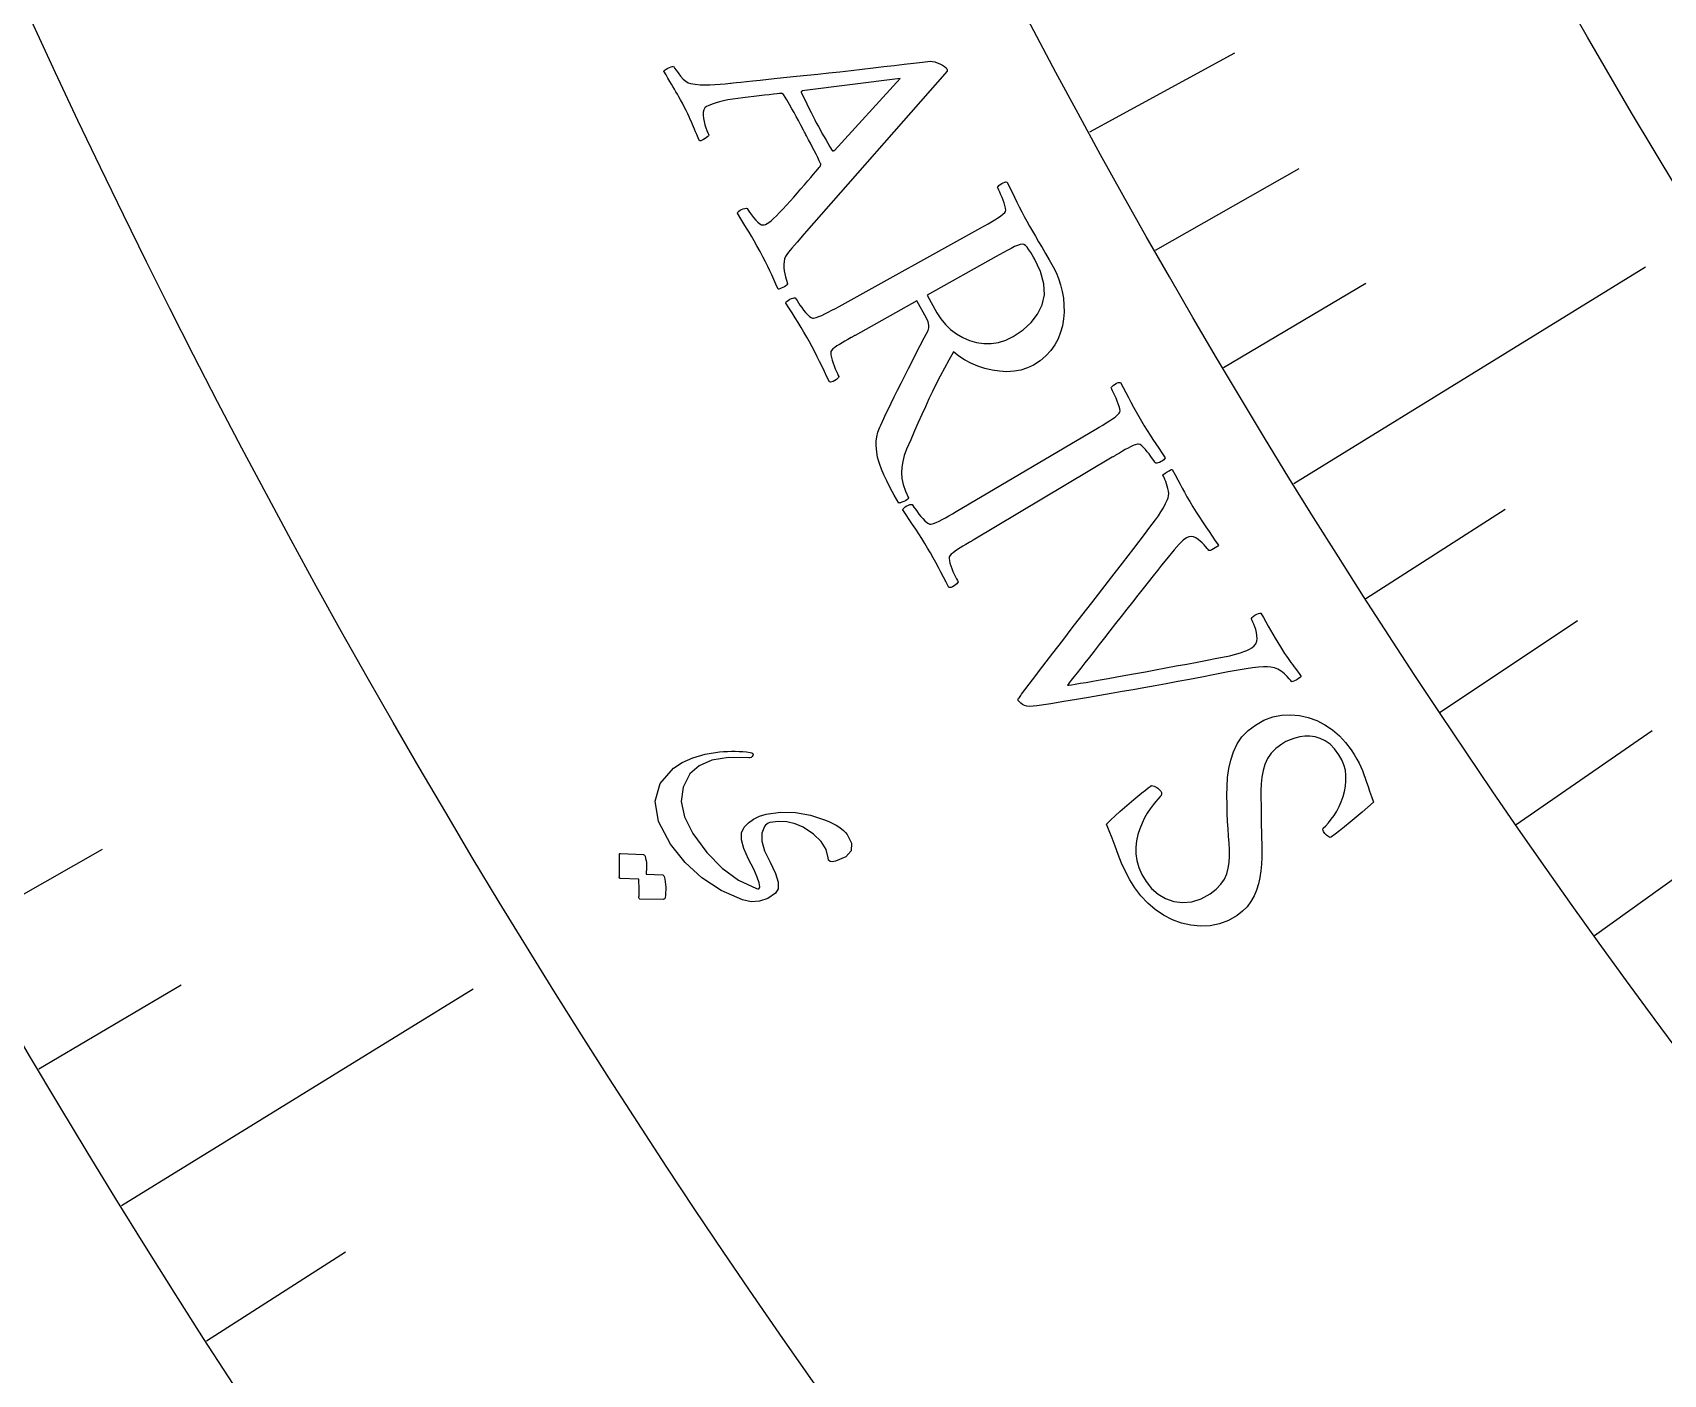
# Model space of a CAD drawing. Header units: millimetres. Extents: x -83 to 83, y -82 to 91.
# Drawn here: x -56.48 to -44.76, y -35.61 to -25.96 of the extents above; entities that cross this region are included whole.
import ezdxf

# ---------------------------------------------------------------- set-up
doc = ezdxf.new("R2010")
doc.units = ezdxf.units.MM
for name, color, linetype in [('CUT_OUTER', 1, 'Continuous'), ('ENGRAVE', 7, 'Continuous'), ('ENGRAVE_FINE', 8, 'Continuous'), ('TEXT', 5, 'Continuous')]:
    doc.layers.add(name, color=color, linetype=linetype)

msp = doc.modelspace()

# ---------------------------------------------------------------- linework, layer by layer
at = {"layer": 'CUT_OUTER'}
msp.add_arc((0, 0), 82.5, 179.648438, 0, dxfattribs=at)
at = {"layer": 'ENGRAVE'}
for points in [[(-47.4157, -29.2035), (-44.8869, -27.646)], [(-55.8452, -34.3952), (-53.3164, -32.8377)]]:
    msp.add_lwpolyline(points, dxfattribs=at)
for radius in [80.85, 80.85, 78.6844, 74.6625, 74.6625, 71.4862, 65.5875, 65.5875, 62.1225, 55.6875, 55.6875, 52.2225, 45.7875, 45.7875]:
    msp.add_circle((0, 0), radius, dxfattribs=at)
at = {"layer": 'ENGRAVE_FINE'}
for points in [[(-48.8827, -26.6755), (-47.8398, -26.1064)], [(-48.4087, -27.5263), (-47.376, -26.939)], [(-47.9197, -28.369), (-46.8974, -27.7638)], [(-46.897, -30.0295), (-45.8965, -29.3888)], [(-46.3636, -30.8466), (-45.3745, -30.1885)], [(-45.8157, -31.6546), (-44.8383, -30.9793)], [(-45.2535, -32.4533), (-44.2881, -31.761)], [(-57.0147, -32.4198), (-55.982, -31.8326)], [(-56.4387, -33.4124), (-55.4165, -32.8072)], [(-55.2343, -35.368), (-54.2338, -34.7274)]]:
    msp.add_lwpolyline(points, dxfattribs=at)
at = {"layer": 'TEXT'}
for points in [[(-51.4648, -26.3257), (-51.4603, -26.3253), (-51.4466, -26.3239), (-51.4238, -26.3215), (-51.3918, -26.3182), (-51.352, -26.314), (-51.3058, -26.3091), (-51.2531, -26.3033), (-51.1939, -26.2968), (-51.1297, -26.2897), (-51.0618, -26.2825), (-50.9903, -26.2751), (-50.9152, -26.2675), (-50.8377, -26.2596), (-50.7592, -26.2513), (-50.6797, -26.2426), (-50.5993, -26.2335), (-50.5191, -26.2243), (-50.4407, -26.2153), (-50.3639, -26.2065), (-50.2887, -26.1978), (-50.2166, -26.1896), (-50.1489, -26.1818), (-50.0857, -26.1746), (-50.027, -26.1679), (-50.0134, -26.1688), (-49.9978, -26.1723), (-49.9801, -26.1784), (-49.9602, -26.187), (-49.9413, -26.1966), (-49.9266, -26.206), (-49.9159, -26.2149), (-49.9094, -26.2236), (-49.9083, -26.2258), (-49.9077, -26.2277), (-49.9074, -26.2291), (-49.9075, -26.2303), (-49.9077, -26.2315), (-49.9079, -26.2332), (-49.908, -26.2355), (-49.908, -26.2383), (-50.9372, -27.4095), (-50.9875, -27.4678), (-51.0249, -27.5117), (-51.0495, -27.5412), (-51.0613, -27.5561), (-51.0703, -27.5708), (-51.0767, -27.588), (-51.0806, -27.6076), (-51.082, -27.6296), (-51.0814, -27.6525), (-51.0794, -27.6746), (-51.0761, -27.696), (-51.0713, -27.7167), (-51.0662, -27.735), (-51.0618, -27.7496), (-51.0581, -27.7603), (-51.0551, -27.7671), (-51.0598, -27.7751), (-51.067, -27.7824), (-51.0768, -27.7892), (-51.0891, -27.7952), (-51.1013, -27.8003), (-51.111, -27.8039), (-51.118, -27.8062), (-51.1224, -27.807), (-51.1391, -27.7707), (-51.1548, -27.7363), (-51.1697, -27.7039), (-51.1837, -27.6734), (-51.1983, -27.6426), (-51.2148, -27.6093), (-51.2332, -27.5734), (-51.2536, -27.5349), (-51.2756, -27.4946), (-51.296, -27.4581), (-51.315, -27.4254), (-51.3325, -27.3965), (-51.3503, -27.3677), (-51.3702, -27.3355), (-51.392, -27.2997), (-51.416, -27.2604), (-51.4124, -27.253), (-51.4062, -27.2461), (-51.3974, -27.2395), (-51.386, -27.2334), (-51.374, -27.2285), (-51.3632, -27.2257), (-51.3537, -27.2249), (-51.3455, -27.2263), (-51.3382, -27.2387), (-51.3282, -27.2537), (-51.3154, -27.2713), (-51.2999, -27.2913), (-51.2836, -27.3106), (-51.2685, -27.3257), (-51.2547, -27.3366), (-51.242, -27.3434), (-51.2339, -27.3446), (-51.2245, -27.3436), (-51.214, -27.3404), (-51.2022, -27.3349), (-51.1898, -27.327), (-51.1745, -27.3149), (-51.1565, -27.2988), (-51.1356, -27.2787), (-51.1129, -27.2555), (-51.089, -27.2303), (-51.064, -27.2032), (-51.0378, -27.1741), (-51.0113, -27.1441), (-50.9853, -27.1144), (-50.9597, -27.085), (-50.9346, -27.0558), (-50.9108, -27.028), (-50.8891, -27.0028), (-50.8697, -26.9802), (-50.8525, -26.9601), (-50.8384, -26.9436), (-50.8283, -26.9319), (-50.8223, -26.9248), (-50.8202, -26.9225), (-50.8201, -26.922), (-50.8197, -26.9206), (-50.8189, -26.9183), (-50.8179, -26.915), (-50.817, -26.9113), (-50.8168, -26.9081), (-50.8172, -26.9051), (-50.8182, -26.9025), (-50.8274, -26.8824), (-50.8381, -26.8603), (-50.8503, -26.8361), (-50.8639, -26.81), (-50.8779, -26.7834), (-50.8914, -26.7576), (-50.9045, -26.7328), (-50.917, -26.7089), (-50.9203, -26.7028), (-50.9235, -26.6966), (-50.9267, -26.6904), (-50.93, -26.6843), (-50.9331, -26.6782), (-50.9361, -26.6725), (-50.9389, -26.6671), (-50.9416, -26.662), (-50.9603, -26.6264), (-50.9777, -26.5937), (-50.9938, -26.5638), (-51.0086, -26.5367), (-51.0239, -26.5093), (-51.0416, -26.4785), (-51.0616, -26.4442), (-51.084, -26.4064), (-51.085, -26.4051), (-51.0866, -26.4037), (-51.0888, -26.4023), (-51.0916, -26.4009), (-51.0943, -26.3995), (-51.0963, -26.3986), (-51.0975, -26.398), (-51.0979, -26.3978), (-51.1016, -26.3983), (-51.1127, -26.3996), (-51.1312, -26.4018), (-51.1571, -26.4049), (-51.1882, -26.4085), (-51.222, -26.4124), (-51.2587, -26.4166), (-51.2981, -26.421), (-51.3383, -26.4257), (-51.3769, -26.4305), (-51.4141, -26.4356), (-51.4498, -26.4408), (-51.4849, -26.4459), (-51.5164, -26.4518), (-51.5444, -26.4584), (-51.5689, -26.4657), (-51.5904, -26.4733), (-51.6093, -26.4805), (-51.6256, -26.4874), (-51.6393, -26.4939), (-51.651, -26.503), (-51.6589, -26.5162), (-51.6628, -26.5336), (-51.6629, -26.5551), (-51.6602, -26.5784), (-51.6559, -26.6014), (-51.6501, -26.6239), (-51.6427, -26.646), (-51.6353, -26.6658), (-51.6292, -26.6814), (-51.6245, -26.6928), (-51.6212, -26.6999), (-51.6238, -26.7042), (-51.6292, -26.7096), (-51.6374, -26.716), (-51.6483, -26.7234), (-51.6601, -26.7305), (-51.6707, -26.7358), (-51.68, -26.7392), (-51.6881, -26.7408), (-51.6987, -26.7173), (-51.7084, -26.6954), (-51.7173, -26.6753), (-51.7252, -26.6568), (-51.7327, -26.6393), (-51.7401, -26.6217), (-51.7476, -26.6042), (-51.755, -26.5866), (-51.7633, -26.5678), (-51.7733, -26.5464), (-51.7849, -26.5226), (-51.7982, -26.4962), (-51.8119, -26.4698), (-51.8248, -26.4457), (-51.8369, -26.424), (-51.8481, -26.4046), (-51.859, -26.3864), (-51.8698, -26.3682), (-51.8806, -26.35), (-51.8914, -26.3317), (-51.9029, -26.3122), (-51.9156, -26.2902), (-51.9296, -26.2657), (-51.9448, -26.2387), (-51.9421, -26.2345), (-51.9364, -26.2297), (-51.9278, -26.2241), (-51.9162, -26.2179), (-51.9038, -26.212), (-51.8928, -26.2076), (-51.8832, -26.2048), (-51.875, -26.2034), (-51.8676, -26.2163), (-51.8568, -26.2324), (-51.8426, -26.2518), (-51.825, -26.2743), (-51.806, -26.2958), (-51.7876, -26.3118), (-51.7698, -26.3224), (-51.7525, -26.3275), (-51.719, -26.3332), (-51.6847, -26.3368), (-51.6498, -26.3382), (-51.6142, -26.3375), (-51.5779, -26.3354), (-51.5409, -26.3327), (-51.5032, -26.3295), (-51.4648, -26.3257)], [(-50.246, -26.2918), (-50.9495, -26.3806), (-50.9498, -26.3809), (-50.9506, -26.3816), (-50.9519, -26.3828), (-50.9538, -26.3844), (-50.9556, -26.3862), (-50.9567, -26.3879), (-50.9571, -26.3894), (-50.9568, -26.3907), (-50.9453, -26.4159), (-50.9323, -26.4434), (-50.918, -26.473), (-50.9023, -26.5049), (-50.8866, -26.5363), (-50.8725, -26.5643), (-50.8599, -26.589), (-50.8488, -26.6103), (-50.8342, -26.6379), (-50.8199, -26.6639), (-50.8061, -26.6883), (-50.7927, -26.7112), (-50.7792, -26.7339), (-50.7651, -26.7576), (-50.7505, -26.7824), (-50.7353, -26.8083), (-50.7337, -26.8103), (-50.7316, -26.8114), (-50.729, -26.8117), (-50.7258, -26.8111), (-50.7228, -26.8102), (-50.7207, -26.8096), (-50.7194, -26.8092), (-50.719, -26.8091)], [(-49.1454, -27.646), (-49.1248, -27.6865), (-49.1071, -27.7295), (-49.0925, -27.775), (-49.0808, -27.823), (-49.0725, -27.8722), (-49.0681, -27.9216), (-49.0677, -27.971), (-49.0712, -28.0206), (-49.0792, -28.0694), (-49.0923, -28.1167), (-49.1105, -28.1624), (-49.1338, -28.2065), (-49.1628, -28.2481), (-49.198, -28.2861), (-49.2395, -28.3207), (-49.2872, -28.3517), (-49.331, -28.373), (-49.3775, -28.3881), (-49.4268, -28.397), (-49.4788, -28.3997), (-49.5319, -28.3969), (-49.5846, -28.3894), (-49.6367, -28.3771), (-49.6882, -28.3601), (-49.7376, -28.3391), (-49.7832, -28.3148), (-49.8249, -28.2874), (-49.8628, -28.2567), (-49.8963, -28.3168), (-49.928, -28.3752), (-49.9579, -28.4319), (-49.986, -28.4867), (-50.0128, -28.541), (-50.0391, -28.5958), (-50.0649, -28.6512), (-50.0901, -28.7071), (-50.1157, -28.7649), (-50.1424, -28.8259), (-50.1702, -28.89), (-50.1993, -28.9574), (-50.216, -29.0018), (-50.2278, -29.0448), (-50.2348, -29.0865), (-50.2368, -29.1268), (-50.2334, -29.1679), (-50.2239, -29.2117), (-50.2083, -29.2583), (-50.1866, -29.3077), (-50.1901, -29.315), (-50.1969, -29.3218), (-50.2068, -29.328), (-50.2199, -29.3337), (-50.2332, -29.3383), (-50.2435, -29.3417), (-50.251, -29.3438), (-50.2556, -29.3447), (-50.2884, -29.2872), (-50.3171, -29.2341), (-50.3419, -29.1854), (-50.3626, -29.1411), (-50.3795, -29.1015), (-50.3929, -29.067), (-50.4027, -29.0376), (-50.4089, -29.0132), (-50.4112, -28.9966), (-50.4134, -28.9768), (-50.4157, -28.9537), (-50.418, -28.9274), (-50.4181, -28.8985), (-50.414, -28.8676), (-50.4056, -28.8346), (-50.393, -28.7996), (-50.386, -28.7839), (-50.3763, -28.7626), (-50.3638, -28.7356), (-50.3484, -28.703), (-50.3306, -28.6658), (-50.3108, -28.625), (-50.2889, -28.5807), (-50.2651, -28.533), (-50.2397, -28.4826), (-50.2135, -28.4305), (-50.1864, -28.3769), (-50.1584, -28.3215), (-50.1299, -28.2659), (-50.1016, -28.2111), (-50.0733, -28.1572), (-50.045, -28.1042), (-50.0389, -28.0852), (-50.0387, -28.064), (-50.0446, -28.0407), (-50.0566, -28.0151), (-50.1256, -27.8913), (-50.57, -28.1386), (-50.5737, -28.1406), (-50.5774, -28.1426), (-50.581, -28.1447), (-50.5847, -28.1467), (-50.5884, -28.1488), (-50.592, -28.1508), (-50.5957, -28.1528), (-50.5994, -28.1549), (-50.622, -28.1676), (-50.6434, -28.1798), (-50.6638, -28.1916), (-50.6829, -28.203), (-50.7004, -28.214), (-50.7159, -28.2249), (-50.7292, -28.2357), (-50.7404, -28.2462), (-50.7439, -28.2538), (-50.7451, -28.265), (-50.744, -28.2796), (-50.7404, -28.2978), (-50.7352, -28.3178), (-50.7288, -28.3381), (-50.7213, -28.3585), (-50.7127, -28.379), (-50.7041, -28.3981), (-50.6968, -28.4138), (-50.6908, -28.4261), (-50.686, -28.4351), (-50.69, -28.4417), (-50.6962, -28.4485), (-50.7046, -28.4556), (-50.7153, -28.4629), (-50.7266, -28.4691), (-50.7369, -28.473), (-50.7461, -28.4744), (-50.7543, -28.4734), (-50.7724, -28.4356), (-50.7902, -28.3986), (-50.8077, -28.3624), (-50.8249, -28.3271), (-50.8423, -28.2921), (-50.8603, -28.2569), (-50.8791, -28.2215), (-50.8986, -28.1859), (-50.918, -28.1513), (-50.938, -28.1167), (-50.9586, -28.082), (-50.9799, -28.0472), (-51.0016, -28.0123), (-51.0236, -27.9771), (-51.0459, -27.9417), (-51.0684, -27.906), (-51.0649, -27.8986), (-51.0588, -27.8915), (-51.0501, -27.8849), (-51.0388, -27.8786), (-51.027, -27.8734), (-51.0165, -27.87), (-51.0074, -27.8684), (-50.9998, -27.8685), (-50.9947, -27.8773), (-50.9874, -27.889), (-50.978, -27.9035), (-50.9664, -27.9208), (-50.9535, -27.9391), (-50.94, -27.9566), (-50.9261, -27.9731), (-50.9116, -27.9887), (-50.8978, -28.0017), (-50.8861, -28.0104), (-50.8763, -28.0148), (-50.8685, -28.0148), (-50.8503, -28.0105), (-50.8306, -28.004), (-50.8094, -27.9952), (-50.7865, -27.9841), (-50.7625, -27.9716), (-50.7377, -27.9584), (-50.712, -27.9446), (-50.6855, -27.93), (-49.6663, -27.3653), (-49.6398, -27.3506), (-49.6141, -27.3361), (-49.5893, -27.322), (-49.5654, -27.3081), (-49.5433, -27.2945), (-49.5241, -27.281), (-49.5077, -27.2678), (-49.4942, -27.2548), (-49.4891, -27.2478), (-49.4872, -27.2373), (-49.4883, -27.2232), (-49.4926, -27.2055), (-49.4988, -27.1861), (-49.5056, -27.1666), (-49.5131, -27.1471), (-49.5211, -27.1275), (-49.5289, -27.1095), (-49.5356, -27.0945), (-49.5412, -27.0827), (-49.5457, -27.0739), (-49.5416, -27.0675), (-49.5353, -27.0608), (-49.5267, -27.0539), (-49.5159, -27.0467), (-49.5045, -27.0406), (-49.4943, -27.0369), (-49.4851, -27.0354), (-49.477, -27.0364), (-49.4588, -27.0728), (-49.4409, -27.1089), (-49.4234, -27.1446), (-49.4063, -27.1799), (-49.3892, -27.2148), (-49.3716, -27.2493), (-49.3537, -27.2834), (-49.3354, -27.3171), (-49.3156, -27.3523), (-49.2948, -27.3887), (-49.2729, -27.4263), (-49.25, -27.465), (-49.2258, -27.5058), (-49.2003, -27.5496), (-49.1735, -27.5963), (-49.1454, -27.646)], [(-49.4336, -28.1466), (-49.3623, -28.0992), (-49.3039, -28.0454), (-49.2583, -27.9854), (-49.2254, -27.9191), (-49.209, -27.8464), (-49.2128, -27.7668), (-49.2368, -27.6805), (-49.2809, -27.5872), (-49.2879, -27.5752), (-49.2967, -27.5604), (-49.3074, -27.543), (-49.3201, -27.5229), (-49.3332, -27.5043), (-49.3457, -27.4913), (-49.3573, -27.484), (-49.3682, -27.4824), (-49.3835, -27.4853), (-49.402, -27.4914), (-49.4237, -27.5006), (-49.4487, -27.5131), (-49.4753, -27.5272), (-49.502, -27.5415), (-49.5288, -27.5561), (-49.5556, -27.571), (-50.0524, -27.8505), (-49.9821, -27.9766), (-49.9539, -28.0205), (-49.921, -28.0604), (-49.8833, -28.0962), (-49.8409, -28.1279), (-49.795, -28.1545), (-49.747, -28.1748), (-49.6969, -28.1888), (-49.6446, -28.1967), (-49.5915, -28.1971), (-49.5386, -28.1888), (-49.486, -28.172), (-49.4336, -28.1466)], [(-48.5107, -28.7562), (-48.4904, -28.7899), (-48.4698, -28.8229), (-48.4491, -28.8552), (-48.4282, -28.8867), (-48.407, -28.9183), (-48.3854, -28.9507), (-48.3636, -28.9839), (-48.3415, -29.0179), (-48.3448, -29.0254), (-48.3506, -29.0326), (-48.3591, -29.0396), (-48.3701, -29.0463), (-48.3818, -29.052), (-48.3921, -29.0559), (-48.401, -29.058), (-48.4086, -29.0582), (-48.4139, -29.0498), (-48.4214, -29.0388), (-48.4312, -29.0251), (-48.4431, -29.0087), (-48.4562, -28.9915), (-48.4694, -28.975), (-48.4827, -28.9595), (-48.496, -28.9447), (-48.5088, -28.9325), (-48.5205, -28.9243), (-48.5309, -28.9201), (-48.5401, -28.92), (-48.5549, -28.9245), (-48.571, -28.9309), (-48.5885, -28.939), (-48.6074, -28.9489), (-48.6274, -28.9601), (-48.6481, -28.972), (-48.6697, -28.9846), (-48.6921, -28.9978), (-48.6957, -29), (-48.6993, -29.0021), (-48.7029, -29.0042), (-48.7065, -29.0064), (-48.7101, -29.0085), (-48.7137, -29.0107), (-48.7173, -29.0128), (-48.7209, -29.015), (-49.7221, -29.6112), (-49.7257, -29.6133), (-49.7293, -29.6155), (-49.7329, -29.6176), (-49.7365, -29.6198), (-49.7401, -29.6219), (-49.7437, -29.6241), (-49.7473, -29.6262), (-49.7509, -29.6283), (-49.7731, -29.6417), (-49.7942, -29.6546), (-49.8142, -29.667), (-49.833, -29.6789), (-49.8502, -29.6905), (-49.8653, -29.7018), (-49.8783, -29.7129), (-49.8892, -29.7238), (-49.8925, -29.7315), (-49.8934, -29.7427), (-49.8918, -29.7573), (-49.8877, -29.7754), (-49.8819, -29.7952), (-49.8749, -29.8153), (-49.8668, -29.8354), (-49.8576, -29.8558), (-49.8485, -29.8745), (-49.8407, -29.89), (-49.8343, -29.9022), (-49.8293, -29.911), (-49.8331, -29.9177), (-49.839, -29.9247), (-49.8473, -29.932), (-49.8578, -29.9396), (-49.8689, -29.9462), (-49.879, -29.9504), (-49.8882, -29.9521), (-49.8964, -29.9513), (-49.9156, -29.914), (-49.9345, -29.8776), (-49.953, -29.8419), (-49.9713, -29.8072), (-49.9897, -29.7727), (-50.0088, -29.738), (-50.0286, -29.7032), (-50.0491, -29.6681), (-50.0695, -29.6341), (-50.0905, -29.6001), (-50.1122, -29.566), (-50.1344, -29.5319), (-50.1571, -29.4976), (-50.1802, -29.4631), (-50.2035, -29.4283), (-50.2271, -29.3934), (-50.2238, -29.3858), (-50.2179, -29.3786), (-50.2094, -29.3717), (-50.1983, -29.3651), (-50.1866, -29.3596), (-50.1762, -29.3558), (-50.1672, -29.3539), (-50.1596, -29.3539), (-50.1542, -29.3625), (-50.1466, -29.374), (-50.1367, -29.3882), (-50.1246, -29.4052), (-50.1112, -29.4231), (-50.0972, -29.4401), (-50.0828, -29.4562), (-50.0679, -29.4714), (-50.0538, -29.4841), (-50.0418, -29.4924), (-50.0319, -29.4965), (-50.0241, -29.4963), (-50.006, -29.4914), (-49.9865, -29.4843), (-49.9655, -29.4749), (-49.943, -29.4632), (-49.9194, -29.4499), (-49.895, -29.436), (-49.8697, -29.4214), (-49.8436, -29.4061), (-48.84, -28.8141), (-48.814, -28.7986), (-48.7888, -28.7834), (-48.7644, -28.7685), (-48.7408, -28.7539), (-48.7192, -28.7397), (-48.7003, -28.7257), (-48.6844, -28.712), (-48.6713, -28.6986), (-48.6664, -28.6914), (-48.6647, -28.6808), (-48.6663, -28.6668), (-48.6712, -28.6493), (-48.678, -28.63), (-48.6855, -28.6105), (-48.6937, -28.5908), (-48.7026, -28.571), (-48.7112, -28.5526), (-48.7186, -28.5375), (-48.7246, -28.5256), (-48.7294, -28.5169), (-48.7255, -28.5104), (-48.7194, -28.5035), (-48.7111, -28.4964), (-48.7005, -28.4889), (-48.6893, -28.4824), (-48.6791, -28.4784), (-48.67, -28.4767), (-48.6619, -28.4774), (-48.6425, -28.5134), (-48.6235, -28.5491), (-48.6047, -28.5846), (-48.5863, -28.6199), (-48.5678, -28.6549), (-48.5491, -28.6892), (-48.53, -28.723), (-48.5107, -28.7562)], [(-48.1403, -29.372), (-48.1174, -29.4089), (-48.0945, -29.4449), (-48.0714, -29.4801), (-48.0482, -29.5143), (-48.0251, -29.5481), (-48.0024, -29.5816), (-47.9799, -29.6148), (-47.9577, -29.6479), (-47.9624, -29.6535), (-47.9697, -29.6597), (-47.9797, -29.6666), (-47.9924, -29.6742), (-48.0051, -29.6807), (-48.0151, -29.6846), (-48.0225, -29.6858), (-48.0271, -29.6844), (-48.0313, -29.6784), (-48.0382, -29.6699), (-48.0476, -29.6587), (-48.0597, -29.645), (-48.0735, -29.6305), (-48.0883, -29.6172), (-48.104, -29.6051), (-48.1206, -29.5941), (-48.1376, -29.5863), (-48.1545, -29.5836), (-48.1713, -29.5861), (-48.188, -29.5938), (-48.2105, -29.6112), (-48.2399, -29.6401), (-48.2761, -29.6805), (-48.3193, -29.7324), (-48.3413, -29.76), (-48.3667, -29.7919), (-48.3954, -29.8281), (-48.4274, -29.8686), (-48.4619, -29.9122), (-48.4982, -29.9581), (-48.5362, -30.006), (-48.5759, -30.0561), (-48.6165, -30.1074), (-48.6569, -30.1588), (-48.6973, -30.2105), (-48.7374, -30.2623), (-48.7768, -30.3131), (-48.8146, -30.3618), (-48.8508, -30.4084), (-48.8855, -30.4528), (-48.9179, -30.4941), (-48.9472, -30.5315), (-48.9733, -30.565), (-48.9964, -30.5944), (-49.0155, -30.6188), (-49.0295, -30.637), (-49.0386, -30.649), (-49.0428, -30.6548), (-49.0324, -30.6534), (-49.0136, -30.6506), (-48.9866, -30.6463), (-48.9512, -30.6404), (-48.909, -30.6333), (-48.8615, -30.6251), (-48.8087, -30.6158), (-48.7506, -30.6053), (-48.6882, -30.5941), (-48.6228, -30.5822), (-48.5542, -30.5697), (-48.4824, -30.5567), (-48.4089, -30.5432), (-48.3348, -30.5295), (-48.2602, -30.5156), (-48.1851, -30.5016), (-48.1108, -30.4875), (-48.0389, -30.4739), (-47.9692, -30.4605), (-47.9017, -30.4475), (-47.8764, -30.4424), (-47.8508, -30.4363), (-47.8251, -30.4293), (-47.7991, -30.4213), (-47.7744, -30.4127), (-47.7523, -30.4037), (-47.733, -30.3945), (-47.7163, -30.3849), (-47.6999, -30.3717), (-47.6883, -30.3561), (-47.6815, -30.3381), (-47.6796, -30.3177), (-47.681, -30.2963), (-47.6842, -30.2752), (-47.6893, -30.2545), (-47.6962, -30.2342), (-47.7036, -30.2157), (-47.7101, -30.2005), (-47.7158, -30.1886), (-47.7206, -30.18), (-47.7194, -30.1736), (-47.7146, -30.1665), (-47.7064, -30.1589), (-47.6945, -30.1506), (-47.6817, -30.1433), (-47.6703, -30.1385), (-47.6605, -30.1363), (-47.6521, -30.1367), (-47.6339, -30.1682), (-47.6164, -30.199), (-47.5995, -30.2289), (-47.5834, -30.2581), (-47.567, -30.2872), (-47.5497, -30.3168), (-47.5313, -30.3471), (-47.512, -30.3779), (-47.4958, -30.4029), (-47.4813, -30.4251), (-47.4683, -30.4445), (-47.457, -30.4611), (-47.4464, -30.4761), (-47.4358, -30.4909), (-47.4251, -30.5054), (-47.4143, -30.5197), (-47.403, -30.5348), (-47.3905, -30.5515), (-47.3769, -30.57), (-47.3622, -30.5902), (-47.3669, -30.5958), (-47.3745, -30.6021), (-47.3849, -30.6091), (-47.3983, -30.6167), (-47.4115, -30.6234), (-47.4213, -30.6275), (-47.4278, -30.6291), (-47.4309, -30.628), (-47.4376, -30.6194), (-47.4485, -30.6072), (-47.4638, -30.5916), (-47.4834, -30.5724), (-47.5059, -30.5536), (-47.5298, -30.5391), (-47.555, -30.529), (-47.5815, -30.5231), (-47.6035, -30.5214), (-47.6325, -30.522), (-47.6685, -30.5248), (-47.7116, -30.5299), (-47.7575, -30.5364), (-47.8021, -30.5434), (-47.8453, -30.5509), (-47.8871, -30.5589), (-47.984, -30.5775), (-48.0768, -30.5952), (-48.1656, -30.6121), (-48.2504, -30.6281), (-48.3325, -30.6435), (-48.4133, -30.6583), (-48.4927, -30.6726), (-48.5707, -30.6864), (-48.6489, -30.7), (-48.7285, -30.7138), (-48.8097, -30.7279), (-48.8923, -30.7422), (-48.978, -30.7568), (-49.0684, -30.7717), (-49.1635, -30.787), (-49.2634, -30.8026), (-49.2902, -30.8058), (-49.3138, -30.8063), (-49.3341, -30.8041), (-49.3511, -30.7993), (-49.3655, -30.7924), (-49.3779, -30.784), (-49.3884, -30.7742), (-49.3968, -30.763), (-49.398, -30.759), (-49.3971, -30.754), (-49.394, -30.7482), (-49.3888, -30.7414), (-49.3831, -30.7346), (-49.3785, -30.7283), (-49.3748, -30.7228), (-49.3723, -30.7178), (-49.2948, -30.6159), (-49.2199, -30.5177), (-49.1473, -30.423), (-49.0773, -30.3318), (-49.0082, -30.2422), (-48.9384, -30.1519), (-48.868, -30.0609), (-48.7969, -29.9693), (-48.7237, -29.8749), (-48.6469, -29.7755), (-48.5667, -29.6711), (-48.4828, -29.5617), (-48.4569, -29.5283), (-48.4328, -29.4962), (-48.4103, -29.4653), (-48.3894, -29.4357), (-48.3703, -29.4066), (-48.3528, -29.3776), (-48.3369, -29.3486), (-48.3226, -29.3197), (-48.3177, -29.3071), (-48.3152, -29.2928), (-48.315, -29.2766), (-48.3171, -29.2587), (-48.3207, -29.2402), (-48.3252, -29.2224), (-48.3304, -29.2053), (-48.3365, -29.1888), (-48.3426, -29.1739), (-48.3482, -29.1612), (-48.3533, -29.1508), (-48.3578, -29.1426), (-48.3564, -29.1404), (-48.3508, -29.136), (-48.341, -29.1295), (-48.3269, -29.1208), (-48.3125, -29.1123), (-48.3017, -29.1064), (-48.2945, -29.1031), (-48.2908, -29.1022), (-48.2691, -29.1411), (-48.2495, -29.1767), (-48.2321, -29.2089), (-48.2169, -29.238), (-48.2015, -29.2669), (-48.1836, -29.2989), (-48.1632, -29.3339), (-48.1403, -29.372)], [(-47.003, -31.1191), (-46.9811, -31.1532), (-46.9622, -31.185), (-46.9463, -31.2145), (-46.9334, -31.2417), (-46.9222, -31.2681), (-46.9115, -31.2953), (-46.9014, -31.3232), (-46.8918, -31.3519), (-46.8817, -31.3827), (-46.8702, -31.4168), (-46.8572, -31.4543), (-46.8428, -31.4952), (-46.8829, -31.5315), (-46.9241, -31.5676), (-46.9666, -31.6035), (-47.0103, -31.6392), (-47.0518, -31.6724), (-47.0878, -31.701), (-47.1185, -31.7248), (-47.1436, -31.7439), (-47.1491, -31.7474), (-47.1557, -31.7479), (-47.1632, -31.7453), (-47.1717, -31.7396), (-47.1801, -31.7326), (-47.1872, -31.7259), (-47.193, -31.7197), (-47.1975, -31.7138), (-47.202, -31.7058), (-47.2048, -31.6979), (-47.2058, -31.6901), (-47.2051, -31.6824), (-47.1857, -31.6644), (-47.166, -31.6429), (-47.1462, -31.6179), (-47.1261, -31.5896), (-47.1069, -31.5586), (-47.0897, -31.5259), (-47.0745, -31.4915), (-47.0613, -31.4553), (-47.0508, -31.418), (-47.0438, -31.3802), (-47.0403, -31.3419), (-47.0403, -31.303), (-47.0447, -31.2643), (-47.0545, -31.2266), (-47.0698, -31.1898), (-47.0905, -31.154), (-47.1215, -31.1124), (-47.1543, -31.0789), (-47.1888, -31.0535), (-47.2251, -31.0362), (-47.2622, -31.0255), (-47.2991, -31.0201), (-47.336, -31.0199), (-47.3728, -31.0249), (-47.4085, -31.0339), (-47.442, -31.0456), (-47.4733, -31.0599), (-47.5024, -31.0769), (-47.5442, -31.1085), (-47.5783, -31.1434), (-47.6047, -31.1818), (-47.6234, -31.2237), (-47.6364, -31.2683), (-47.6454, -31.3149), (-47.6506, -31.3636), (-47.6519, -31.4143), (-47.6513, -31.4663), (-47.6509, -31.5185), (-47.6506, -31.5712), (-47.6505, -31.6242), (-47.6495, -31.6645), (-47.6484, -31.7068), (-47.6472, -31.7512), (-47.6458, -31.7976), (-47.6452, -31.8452), (-47.646, -31.8929), (-47.6483, -31.9409), (-47.6522, -31.9891), (-47.6586, -32.0366), (-47.6689, -32.0825), (-47.683, -32.1268), (-47.7008, -32.1695), (-47.7233, -32.2097), (-47.7513, -32.2465), (-47.7847, -32.2798), (-47.8237, -32.3097), (-47.8861, -32.3457), (-47.9507, -32.3706), (-48.0175, -32.3845), (-48.0865, -32.3873), (-48.1557, -32.3802), (-48.2229, -32.3646), (-48.2883, -32.3405), (-48.3518, -32.3078), (-48.4116, -32.2677), (-48.4659, -32.2216), (-48.5147, -32.1695), (-48.5579, -32.1113), (-48.5941, -32.0531), (-48.6263, -31.9938), (-48.6545, -31.9333), (-48.6788, -31.8718), (-48.7007, -31.8115), (-48.7218, -31.7547), (-48.7423, -31.7015), (-48.762, -31.6519), (-48.7319, -31.6226), (-48.7003, -31.593), (-48.6673, -31.5631), (-48.6328, -31.5328), (-48.5985, -31.5035), (-48.5662, -31.4763), (-48.5358, -31.4512), (-48.5075, -31.4282), (-48.4826, -31.4084), (-48.4628, -31.393), (-48.4481, -31.382), (-48.4386, -31.3752), (-48.429, -31.3777), (-48.4195, -31.3808), (-48.4103, -31.3847), (-48.4011, -31.3893), (-48.3926, -31.3947), (-48.3849, -31.4008), (-48.3782, -31.4078), (-48.3724, -31.4156), (-48.3675, -31.426), (-48.3666, -31.436), (-48.3697, -31.4458), (-48.3767, -31.4551), (-48.3918, -31.4713), (-48.4086, -31.4913), (-48.4273, -31.5152), (-48.4478, -31.5431), (-48.4686, -31.5744), (-48.4881, -31.6087), (-48.5063, -31.6458), (-48.5231, -31.686), (-48.537, -31.7284), (-48.5463, -31.7725), (-48.5509, -31.8181), (-48.5509, -31.8654), (-48.5446, -31.914), (-48.5303, -31.9635), (-48.5081, -32.0139), (-48.4779, -32.0651), (-48.4379, -32.1155), (-48.3911, -32.1562), (-48.3374, -32.1873), (-48.2769, -32.2087), (-48.2127, -32.2175), (-48.1479, -32.2112), (-48.0826, -32.1896), (-48.0167, -32.1529), (-47.9735, -32.1201), (-47.9392, -32.0854), (-47.9136, -32.0489), (-47.8968, -32.0105), (-47.8864, -31.9701), (-47.8798, -31.9278), (-47.877, -31.8834), (-47.8781, -31.8371), (-47.8812, -31.7889), (-47.8845, -31.739), (-47.8881, -31.6874), (-47.8919, -31.6342), (-47.8941, -31.5735), (-47.8955, -31.5113), (-47.8959, -31.4475), (-47.8955, -31.3821), (-47.8919, -31.3169), (-47.8831, -31.2536), (-47.8691, -31.1921), (-47.8499, -31.1324), (-47.8237, -31.0764), (-47.7885, -31.0257), (-47.7444, -30.9804), (-47.6914, -30.9405), (-47.6298, -30.9062), (-47.5671, -30.8824), (-47.5032, -30.869), (-47.4381, -30.8661), (-47.3735, -30.8724), (-47.3109, -30.8866), (-47.2504, -30.9089), (-47.1919, -30.9391), (-47.1369, -30.976), (-47.0872, -31.0183), (-47.0425, -31.066), (-47.003, -31.1191)], [(-50.7637, -31.8958), (-50.7786, -31.8342), (-50.8135, -31.7769), (-50.8684, -31.724), (-50.9434, -31.6752), (-51.0012, -31.6505), (-51.0604, -31.6367), (-51.1211, -31.6339), (-51.1831, -31.6421), (-51.1942, -31.6459), (-51.2044, -31.6519), (-51.2138, -31.6602), (-51.2224, -31.6707), (-51.2406, -31.7168), (-51.24, -31.7749), (-51.2204, -31.8449), (-51.1817, -31.9268), (-51.1427, -32.007), (-51.123, -32.0708), (-51.1226, -32.118), (-51.1416, -32.1488), (-51.1983, -32.1864), (-51.2567, -32.2072), (-51.3169, -32.2112), (-51.379, -32.1981), (-51.5334, -32.1297), (-51.6715, -32.0397), (-51.793, -31.9284), (-51.8979, -31.7958), (-51.9827, -31.6328), (-52.0072, -31.4873), (-51.9716, -31.3598), (-51.8762, -31.2501), (-51.8125, -31.2088), (-51.7362, -31.1756), (-51.6474, -31.1507), (-51.546, -31.134), (-51.5164, -31.1316), (-51.4875, -31.1299), (-51.4592, -31.1291), (-51.4315, -31.129), (-51.4042, -31.1297), (-51.3773, -31.1312), (-51.3506, -31.1336), (-51.3243, -31.1369), (-51.3123, -31.14), (-51.3052, -31.1449), (-51.303, -31.1517), (-51.3057, -31.1604), (-51.3111, -31.1676), (-51.3178, -31.1727), (-51.3259, -31.1755), (-51.3353, -31.1762), (-51.4805, -31.1747), (-51.5993, -31.1934), (-51.6916, -31.2325), (-51.7573, -31.2922), (-51.8072, -31.3868), (-51.8206, -31.4896), (-51.7972, -31.6005), (-51.7371, -31.7194), (-51.6366, -31.8572), (-51.5266, -31.9692), (-51.4074, -32.0554), (-51.279, -32.1156), (-51.2697, -32.1182), (-51.2627, -32.117), (-51.2582, -32.112), (-51.2559, -32.1033), (-51.259, -32.0756), (-51.2735, -32.0331), (-51.2993, -31.9759), (-51.3363, -31.9041), (-51.3711, -31.8291), (-51.388, -31.7659), (-51.3871, -31.7147), (-51.3684, -31.6753), (-51.3376, -31.6434), (-51.3008, -31.6172), (-51.2581, -31.5966), (-51.2095, -31.5817), (-51.1053, -31.5662), (-50.9993, -31.5683), (-50.8914, -31.5878), (-50.7817, -31.6248), (-50.7543, -31.6357), (-50.7292, -31.6472), (-50.7066, -31.6594), (-50.6862, -31.6722), (-50.6682, -31.6855), (-50.6524, -31.6991), (-50.6389, -31.713), (-50.6276, -31.7272), (-50.5957, -31.7905), (-50.599, -31.8437), (-50.6375, -31.8868), (-50.7112, -31.9198), (-50.734, -31.924), (-50.7504, -31.9214), (-50.7603, -31.912), (-50.7637, -31.8958)], [(-51.9535, -32.0183), (-51.9503, -32.0191), (-51.9474, -32.0212), (-51.9447, -32.0246), (-51.9424, -32.0292), (-51.9385, -32.0487), (-51.9355, -32.068), (-51.9333, -32.0872), (-51.9321, -32.1062), (-51.9318, -32.1253), (-51.9325, -32.1445), (-51.9341, -32.164), (-51.9368, -32.1836), (-51.9385, -32.1882), (-51.9413, -32.1914), (-51.9451, -32.1934), (-51.95, -32.1941), (-52.1183, -32.1912), (-52.1212, -32.19), (-52.1231, -32.1869), (-52.1241, -32.1818), (-52.1241, -32.1747), (-52.1234, -32.1694), (-52.1229, -32.1611), (-52.1227, -32.15), (-52.1228, -32.136), (-52.1231, -32.1189), (-52.1236, -32.0987), (-52.1244, -32.0752), (-52.1253, -32.0485), (-52.2567, -32.0446), (-52.2613, -32.0435), (-52.2642, -32.0403), (-52.2654, -32.0349), (-52.265, -32.0274), (-52.2646, -32.0209), (-52.2642, -32.0108), (-52.2639, -31.9971), (-52.2636, -31.9798), (-52.2634, -31.9587), (-52.2634, -31.9336), (-52.2638, -31.9044), (-52.2643, -31.8713), (-52.2635, -31.8673), (-52.2618, -31.8648), (-52.2592, -31.8636), (-52.2558, -31.8639), (-52.0914, -31.8722), (-52.0881, -31.873), (-52.0852, -31.8751), (-52.0826, -31.8785), (-52.0803, -31.8831), (-52.0763, -31.8993), (-52.0733, -31.9155), (-52.0712, -31.9317), (-52.0701, -31.9479), (-52.0698, -31.9641), (-52.0702, -31.9802), (-52.0714, -31.9962), (-52.0733, -32.0121)]]:
    msp.add_lwpolyline(points, close=True, dxfattribs=at)

doc.saveas('drawing.dxf')
